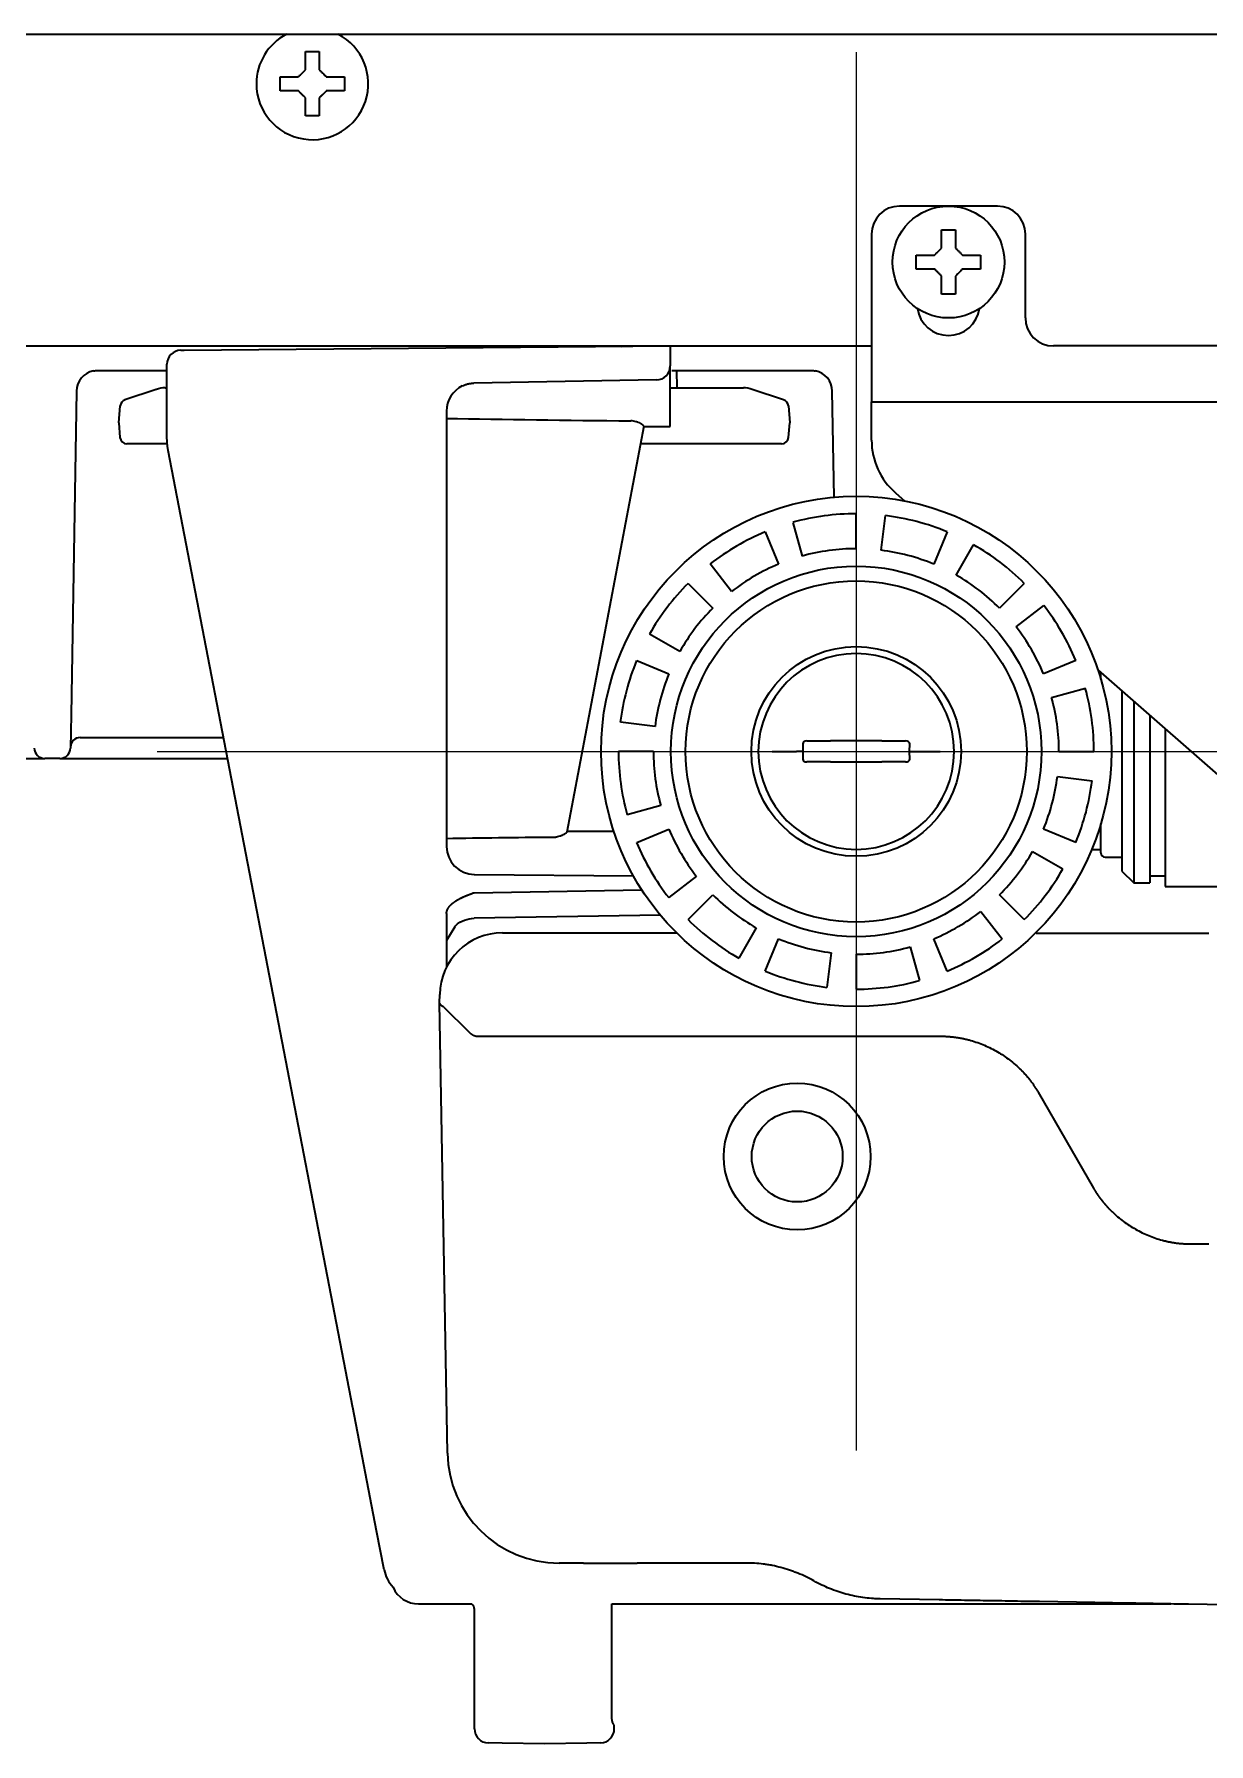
# Model space of a CAD drawing. Extents: x 5819 to 10669, y -850 to 3566.
# Drawn here: x 6340.2 to 6424.2, y 1270.9 to 1393.1 of the extents above; entities that cross this region are included whole.
import ezdxf

# ---------------------------------------------------------------- set-up
doc = ezdxf.new("R2010")
doc.units = 0
doc.header["$LTSCALE"] = 5
doc.layers.get('0').update_dxf_attribs({"linetype": 'CONTINUOUS', "lineweight": 0})
doc.layers.add('1', color=7, linetype='CONTINUOUS', true_color=0xffffff)

msp = doc.modelspace()

# ---------------------------------------------------------------- linework, layer by layer
at = {"color": 4}
for p, q in [((6398.97, 1391.83), (6398.97, 1291.83)), ((6348.97, 1341.83), (6448.97, 1341.83))]:
    msp.add_line(p, q, dxfattribs=at)
at = {"layer": '1', "color": 7, "linetype": 'Continuous', "lineweight": 35}
for p, q in [((5854.57, 1393.13), (6646.57, 1393.13)), ((6357.77, 1389.58), (6357.77, 1390.08)), ((6357.77, 1389.08), (6357.77, 1389.58)), ((6362.37, 1390.08), (6362.37, 1389.58)), ((6362.37, 1389.58), (6362.37, 1389.08)), ((6409.07, 1380.83), (6402.07, 1380.83)), ((6400.07, 1378.83), (6400.07, 1368.83)), ((6405.07, 1379.13), (6405.57, 1379.13)), ((6405.57, 1379.13), (6406.07, 1379.13)), ((6411.07, 1372.83), (6411.07, 1378.83)), ((6405.57, 1374.53), (6405.07, 1374.53)), ((6406.07, 1374.53), (6405.57, 1374.53)), ((5822.57, 1370.83), (6400.07, 1370.83)), ((6350.9, 1370.52), (6385.67, 1370.83)), ((6377.82, 1370.76), (6377.81, 1370.83)), ((6382.18, 1370.8), (6382.34, 1370.83)), ((6385.67, 1370.83), (6385.67, 1370.58)), ((6463.07, 1370.83), (6413.07, 1370.83)), ((6349.67, 1364.3), (6349.67, 1369.52)), ((6350.66, 1370.52), (6350.9, 1370.52)), ((6385.67, 1370.58), (6385.67, 1369.4)), ((6344.71, 1369.08), (6349.67, 1369.08)), ((6384.69, 1368.4), (6371.63, 1368.17)), ((6385.67, 1365.08), (6385.67, 1369.36)), ((6385.79, 1369.08), (6388.57, 1369.08)), ((6386.17, 1367.83), (6386.13, 1369.08)), ((6388.57, 1369.08), (6389.48, 1369.08)), ((6390.16, 1369.08), (6395.76, 1369.08)), ((6400.07, 1368.83), (6400.07, 1366.83)), ((6343.21, 1367.6), (6342.81, 1344.46)), ((6348.91, 1367.72), (6346.67, 1366.97)), ((6349.55, 1367.83), (6349.67, 1367.83)), ((6385.67, 1367.83), (6386.22, 1367.83)), ((6386.22, 1367.83), (6390.9, 1367.83)), ((6393.78, 1366.97), (6391.53, 1367.72)), ((6397.39, 1360.01), (6397.26, 1367.6)), ((6346.22, 1365.33), (6346.33, 1366.54)), ((6369.67, 1366.17), (6369.67, 1335)), ((6394.12, 1366.54), (6394.22, 1365.33)), ((6400.07, 1365.83), (6400.07, 1366.83)), ((6400.07, 1366.83), (6475.07, 1366.83)), ((6400.07, 1364.09), (6400.07, 1365.83)), ((6346.22, 1365.33), (6346.31, 1364.28)), ((6383.78, 1365.09), (6378.28, 1336.06)), ((6383.77, 1365.08), (6385.67, 1365.08)), ((6394.13, 1364.28), (6394.22, 1365.33)), ((6349.7, 1363.83), (6346.81, 1363.83)), ((6362.96, 1294.88), (6349.76, 1363.36)), ((6386.22, 1363.83), (6383.54, 1363.83)), ((6393.63, 1363.83), (6386.22, 1363.83)), ((6401.78, 1360.33), (6402.46, 1359.74)), ((6398.97, 1356.33), (6398.97, 1358.83)), ((6400.76, 1356.22), (6401.07, 1358.7)), ((6392.47, 1357.53), (6393.42, 1355.22)), ((6395.12, 1355.8), (6394.45, 1358.21)), ((6405.48, 1357.53), (6404.52, 1355.22)), ((6406.13, 1354.44), (6407.36, 1356.61)), ((6390.06, 1353.26), (6388.52, 1355.24)), ((6386.95, 1353.85), (6388.72, 1352.08)), ((6410.99, 1353.85), (6409.23, 1352.08)), ((6410.41, 1350.74), (6412.38, 1352.28)), ((6386.36, 1348.98), (6384.19, 1350.22)), ((6383.27, 1348.33), (6385.58, 1347.38)), ((6414.68, 1348.33), (6412.37, 1347.38)), ((6416.27, 1347.65), (6436.72, 1329.75)), ((6416.47, 1347), (6416.47, 1347.47)), ((6412.95, 1345.68), (6415.36, 1346.35)), ((6417.97, 1346.16), (6417.97, 1341.83)), ((6418.82, 1345.41), (6418.82, 1341.83)), ((6342.81, 1344.46), (6342.77, 1342.06)), ((6384.58, 1343.61), (6382.1, 1343.92)), ((6419.97, 1344.41), (6419.97, 1341.83)), ((6343.47, 1342.83), (6344.41, 1342.83)), ((6344.41, 1342.83), (6353.42, 1342.83)), ((6395.44, 1342.58), (6396.4, 1342.58)), ((6396.4, 1342.58), (6397.14, 1342.58)), ((6400.8, 1342.58), (6397.14, 1342.58)), ((6400.8, 1342.58), (6401.54, 1342.58)), ((6401.54, 1342.58), (6402.5, 1342.58)), ((6421.07, 1343.45), (6421.07, 1341.83)), ((6339.08, 1341.33), (6340.93, 1341.33)), ((6342.02, 1341.33), (6340.93, 1341.33)), ((6342.02, 1341.33), (6343.67, 1341.33)), ((6343.67, 1341.33), (6354.01, 1341.33)), ((6384.47, 1341.83), (6381.97, 1341.83)), ((6392.97, 1341.83), (6394.69, 1341.83)), ((6395.15, 1342.38), (6395.15, 1341.83)), ((6395.15, 1341.83), (6395.15, 1341.28)), ((6402.79, 1341.83), (6402.8, 1342.38)), ((6402.8, 1341.28), (6402.79, 1341.83)), ((6403.26, 1341.83), (6404.97, 1341.83)), ((6413.47, 1341.83), (6415.97, 1341.83)), ((6417.97, 1341.83), (6417.97, 1333.28)), ((6418.82, 1341.83), (6418.82, 1332.43)), ((6419.97, 1341.83), (6419.97, 1332.43)), ((6421.07, 1341.83), (6421.07, 1332.18)), ((6396.4, 1341.08), (6395.44, 1341.08)), ((6397.14, 1341.08), (6396.4, 1341.08)), ((6397.14, 1341.08), (6400.8, 1341.08)), ((6401.54, 1341.08), (6400.8, 1341.08)), ((6402.5, 1341.08), (6401.54, 1341.08)), ((6413.36, 1340.04), (6415.84, 1339.73)), ((6385, 1337.97), (6382.59, 1337.3)), ((6416.47, 1334.58), (6416.47, 1336.65)), ((6381.64, 1336.11), (6378.29, 1336.11)), ((6383.27, 1335.32), (6385.58, 1336.28)), ((6414.68, 1335.32), (6412.37, 1336.28)), ((6411.58, 1334.67), (6413.76, 1333.44)), ((6415.83, 1334.83), (6416.47, 1334.83)), ((6416.77, 1334.28), (6417.97, 1334.28)), ((6371.66, 1333.04), (6383.03, 1332.94)), ((6387.54, 1332.91), (6385.56, 1331.38)), ((6417.97, 1333.28), (6418.82, 1332.43)), ((6419.97, 1332.93), (6421.07, 1332.93)), ((6371.64, 1331.73), (6383.63, 1331.94)), ((6386.95, 1329.81), (6388.72, 1331.57)), ((6410.99, 1329.81), (6409.23, 1331.57)), ((6418.82, 1332.43), (6419.97, 1332.43)), ((6421.07, 1332.18), (6431.47, 1332.18)), ((6407.89, 1330.39), (6409.42, 1328.42)), ((6369.67, 1330.23), (6369.67, 1326.4)), ((6369.67, 1330.19), (6369.67, 1326.37)), ((6370.26, 1329.29), (6369.67, 1328.31)), ((6384.97, 1330.13), (6371.64, 1329.9)), ((6391.82, 1329.21), (6390.58, 1327.04)), ((6373.68, 1328.86), (6373.88, 1328.86)), ((6373.88, 1328.86), (6375.62, 1328.86)), ((6375.62, 1328.86), (6375.62, 1328.86)), ((6375.62, 1328.86), (6376.32, 1328.86)), ((6376.32, 1328.86), (6379.57, 1328.86)), ((6379.57, 1328.86), (6384.88, 1328.86)), ((6384.88, 1328.86), (6386.13, 1328.86)), ((6392.47, 1326.12), (6393.42, 1328.43)), ((6402.83, 1327.85), (6403.5, 1325.44)), ((6405.48, 1326.12), (6404.52, 1328.43)), ((6411.85, 1328.83), (6415.8, 1328.83)), ((6422.87, 1328.83), (6424.19, 1328.83)), ((6397.19, 1327.44), (6396.88, 1324.96)), ((6398.97, 1327.33), (6398.97, 1324.83)), ((6369.17, 1323.86), (6369.18, 1324.44)), ((6369.17, 1323.86), (6369.17, 1323.86)), ((6369.74, 1291.65), (6369.17, 1323.86)), ((6369.51, 1323.52), (6371.23, 1321.8)), ((6371.93, 1321.46), (6375.19, 1321.46)), ((6375.19, 1321.46), (6384.84, 1321.46)), ((6384.84, 1321.46), (6405.05, 1321.46)), ((6411.98, 1317.46), (6415.94, 1310.61)), ((6422.87, 1306.61), (6424.19, 1306.61)), ((6364.66, 1286.1), (6362.96, 1294.92)), ((6365.2, 1283.31), (6364.66, 1286.1)), ((6377.8, 1283.79), (6377.73, 1283.79)), ((6379.47, 1283.79), (6377.8, 1283.79)), ((6379.47, 1283.79), (6380.15, 1283.79)), ((6380.15, 1283.79), (6380.15, 1283.79)), ((6380.15, 1283.79), (6383.31, 1283.79)), ((6385.24, 1283.79), (6383.31, 1283.79)), ((6391.05, 1283.79), (6385.24, 1283.79)), ((6367.67, 1280.86), (6371.47, 1280.86)), ((6371.67, 1271.93), (6371.67, 1280.46)), ((6381.5, 1272.71), (6381.5, 1280.86)), ((6381.5, 1280.86), (6389.19, 1280.86)), ((6391.67, 1280.86), (6391.67, 1280.86)), ((6391.68, 1280.86), (6421.47, 1280.86)), ((6404.91, 1281.15), (6400.68, 1281.22)), ((6416.04, 1280.96), (6412.08, 1281.03)), ((6424.08, 1280.82), (6422.73, 1280.84)), ((6426.97, 1280.76), (6424.08, 1280.82)), ((6381.67, 1272.2), (6381.66, 1272.2)), ((6381.67, 1271.93), (6381.67, 1272.2)), ((6373.64, 1270.91), (6372.66, 1270.93)), ((6376.67, 1270.86), (6373.64, 1270.91)), ((6379.71, 1270.91), (6376.67, 1270.86)), ((6380.69, 1270.93), (6379.71, 1270.91))]:
    msp.add_line(p, q, dxfattribs=at)
at = {"layer": '1', "color": 51, "linetype": 'Continuous', "lineweight": 13}
for p, q in [((6380.72, 1370.83), (6380.72, 1370.78)), ((6383.65, 1370.81), (6383.65, 1370.83)), ((6409.19, 1352.12), (6409.27, 1352.12))]:
    msp.add_line(p, q, dxfattribs=at)
at = {"layer": '1', "color": 7, "linetype": 'Continuous', "lineweight": 35}
for centre, radius in [((6405.57, 1376.83), 4), ((6398.97, 1341.83), 18.25), ((6398.97, 1341.83), 13.25), ((6398.97, 1341.83), 12.2), ((6398.97, 1341.83), 7.5), ((6394.75, 1312.86), 5.25), ((6394.75, 1312.86), 3.25)]:
    msp.add_circle(centre, radius, dxfattribs=at)
for centre, radius, start, end in [((6360.07, 1389.58), 4, 117.4387, 180), ((6360.07, 1389.58), 4, 180, 62.5557), ((6402.07, 1378.83), 2, 90, 180), ((6409.07, 1378.83), 2, 0, 90), ((6405.57, 1373.83), 2.25, 188.2517, 351.7479), ((6413.07, 1372.83), 2, 180, 270), ((6350.67, 1369.52), 1, 90.5, 180), ((6384.67, 1369.4), 1, 271, 0), ((6344.71, 1367.58), 1.5, 101.3798, 179), ((6395.76, 1367.58), 1.5, 1, 78.6202), ((6346.83, 1366.5), 0.5, 108.4349, 175), ((6349.55, 1365.83), 2, 90, 108.4349), ((6371.67, 1366.17), 2, 116.0619, 180), ((6390.9, 1365.83), 2, 71.5651, 90), ((6393.62, 1366.5), 0.5, 5, 71.5651), ((6346.81, 1364.33), 0.5, 185, 270), ((6393.63, 1364.33), 0.5, 270, 355), ((6405.07, 1364.09), 5, 180, 228.8052), ((6398.97, 1341.83), 17, 90, 105.4286), ((6398.97, 1341.83), 17, 67.5, 82.9286), ((6398.97, 1341.83), 17, 112.5, 127.9286), ((6398.97, 1341.83), 14.5, 90, 105.4286), ((6398.97, 1341.83), 14.5, 67.5, 82.9286), ((6398.97, 1341.83), 17, 45, 60.4286), ((6398.97, 1341.83), 14.5, 112.5, 127.9286), ((6398.97, 1341.83), 17, 135, 150.4286), ((6398.97, 1341.83), 14.5, 45, 60.4286), ((6398.97, 1341.83), 17, 22.5, 37.9286), ((6398.97, 1341.83), 14.5, 135, 150.4286), ((6398.97, 1341.83), 14.5, 22.5, 37.9286), ((6398.97, 1341.83), 7, 90, 180), ((6398.97, 1341.83), 7, 90, 180), ((6398.97, 1341.83), 7, 0, 90), ((6398.97, 1341.83), 17, 157.5, 172.9286), ((6398.97, 1341.83), 14.5, 157.5, 172.9286), ((6398.97, 1341.83), 17, 0, 15.4286), ((6398.97, 1341.83), 14.5, 0, 15.4286), ((6343.47, 1342.13), 0.7, 90, 179), ((6340.93, 1342.08), 0.75, 181, 270), ((6342.02, 1342.08), 0.75, 270, 359), ((6398.97, 1341.83), 17, 180, 195.4286), ((6398.97, 1341.83), 14.5, 180, 195.4286), ((6398.97, 1341.83), 7, 180, 0), ((6398.97, 1341.83), 14.5, 337.5, 352.9286), ((6398.97, 1341.83), 17, 337.5, 352.9286), ((6398.97, 1341.83), 17, 202.5, 217.9286), ((6398.97, 1341.83), 14.5, 202.5, 217.9286), ((6371.67, 1335.04), 2, 180, 269.5278), ((6398.97, 1341.83), 14.5, 315, 330.4286), ((6416.77, 1334.58), 0.3, 180, 270), ((6398.97, 1341.83), 17, 315, 330.4286), ((6398.97, 1341.83), 14.5, 225, 240.4286), ((6398.97, 1341.83), 14.5, 292.5, 307.9286), ((6398.97, 1341.83), 17, 225, 240.4286), ((6373.68, 1324.36), 4.5, 90, 179), ((6398.97, 1341.83), 14.5, 247.5, 262.9286), ((6398.97, 1341.83), 14.5, 270, 285.4286), ((6398.97, 1341.83), 17, 292.5, 307.9286), ((6398.97, 1341.83), 17, 247.5, 262.9286), ((6398.97, 1341.83), 17, 270, 285.4286), ((6377.73, 1291.79), 8, 181, 270), ((6367.66, 1283.78), 2.5, 190.9111, 223.3528), ((6371.17, 1280.46), 0.5, 0, 53.9152), ((6372.67, 1271.93), 1, 180, 269), ((6380.67, 1271.93), 1, 271, 0)]:
    msp.add_arc(centre, radius, start, end, dxfattribs=at)
for centre, major_axis, ratio, start_param, end_param in [((6457.08, 1367.33), (131.19, 0.01), 0.017151, 3.98317, 4.110917), ((6395.44, 1342.38), (-0.296, 0.003), 0.67619, -1.555032, 0.015764), ((6402.5, 1342.38), (0.296, 0.003), 0.67619, -0.015764, 1.555032), ((6395.44, 1341.28), (0.296, 0.003), 0.67619, 3.125828, 4.696625), ((6402.5, 1341.28), (-0.296, 0.003), 0.67619, 1.586561, 3.157357), ((6450.74, 1333.83), (131.19, 0.01), 0.017151, 2.165777, 2.23696), ((6376.9, 1333.96), (0.009, 1), 0.017176, 2.955244, 3.141593), ((6367.67, 1282.86), (1.41, 1.41), 0.999695, 2.76582, 3.926839)]:
    msp.add_ellipse(centre, major_axis=major_axis, ratio=ratio, start_param=start_param, end_param=end_param, dxfattribs=at)
for points, degree in [([(6359.57, 1390.58), (6359.57, 1390.63), (6359.57, 1390.74), (6359.57, 1390.9), (6359.57, 1391.06), (6359.57, 1391.21), (6359.57, 1391.37), (6359.57, 1391.52), (6359.57, 1391.69), (6359.57, 1391.81), (6359.57, 1391.88)], 3), ([(6359.57, 1391.88), (6359.74, 1391.88), (6360.07, 1391.88), (6360.41, 1391.88), (6360.57, 1391.88)], 3), ([(6359.07, 1390.08), (6359.1, 1390.1), (6359.14, 1390.15), (6359.22, 1390.22), (6359.29, 1390.29), (6359.36, 1390.36), (6359.43, 1390.43), (6359.5, 1390.5), (6359.55, 1390.55), (6359.57, 1390.58)], 3), ([(6360.57, 1390.58), (6360.6, 1390.55), (6360.65, 1390.5), (6360.72, 1390.43), (6360.8, 1390.35), (6360.87, 1390.28), (6360.93, 1390.21), (6361, 1390.15), (6361.05, 1390.1), (6361.07, 1390.08)], 3), ([(6359.07, 1389.08), (6359.02, 1389.08), (6358.91, 1389.08), (6358.75, 1389.08), (6358.59, 1389.08), (6358.43, 1389.08), (6358.28, 1389.08), (6358.13, 1389.08), (6357.96, 1389.08), (6357.84, 1389.08), (6357.77, 1389.08)], 3), ([(6359.57, 1388.58), (6359.55, 1388.6), (6359.5, 1388.65), (6359.42, 1388.73), (6359.35, 1388.8), (6359.28, 1388.87), (6359.21, 1388.94), (6359.14, 1389.01), (6359.1, 1389.05), (6359.07, 1389.08)], 3), ([(6361.07, 1389.08), (6361.05, 1389.05), (6361, 1389), (6360.93, 1388.93), (6360.86, 1388.86), (6360.79, 1388.79), (6360.72, 1388.72), (6360.64, 1388.65), (6360.6, 1388.6), (6360.57, 1388.58)], 3), ([(6361.07, 1390.08), (6361.13, 1390.08), (6361.24, 1390.08), (6361.4, 1390.08), (6361.56, 1390.08), (6361.71, 1390.08), (6361.86, 1390.08), (6362.02, 1390.08), (6362.19, 1390.08), (6362.31, 1390.08), (6362.37, 1390.08)], 3), ([(6360.57, 1388.58), (6360.57, 1388.52), (6360.57, 1388.41), (6360.57, 1388.25), (6360.57, 1388.09), (6360.57, 1387.94), (6360.57, 1387.79), (6360.57, 1387.63), (6360.57, 1387.46), (6360.57, 1387.34), (6360.57, 1387.28)], 3), ([(6360.57, 1387.28), (6360.41, 1387.28), (6360.07, 1387.28), (6359.74, 1387.28), (6359.57, 1387.28)], 3), ([(6405.07, 1377.83), (6405.07, 1377.88), (6405.07, 1377.99), (6405.07, 1378.15), (6405.07, 1378.31), (6405.07, 1378.46), (6405.07, 1378.62), (6405.07, 1378.77), (6405.07, 1378.94), (6405.07, 1379.06), (6405.07, 1379.13)], 3), ([(6403.27, 1376.33), (6403.27, 1376.49), (6403.27, 1376.83), (6403.27, 1377.16), (6403.27, 1377.33)], 3), ([(6404.57, 1377.33), (6404.6, 1377.35), (6404.65, 1377.4), (6404.72, 1377.48), (6404.8, 1377.55), (6404.87, 1377.62), (6404.93, 1377.69), (6405, 1377.76), (6405.05, 1377.8), (6405.07, 1377.83)], 3), ([(6406.07, 1377.83), (6406.1, 1377.8), (6406.14, 1377.75), (6406.22, 1377.68), (6406.29, 1377.61), (6406.36, 1377.54), (6406.43, 1377.47), (6406.5, 1377.4), (6406.55, 1377.35), (6406.57, 1377.33)], 3), ([(6406.57, 1377.33), (6406.63, 1377.33), (6406.74, 1377.33), (6406.9, 1377.33), (6407.06, 1377.33), (6407.21, 1377.33), (6407.36, 1377.33), (6407.52, 1377.33), (6407.69, 1377.33), (6407.81, 1377.33), (6407.87, 1377.33)], 3), ([(6407.87, 1377.33), (6407.87, 1377.16), (6407.87, 1376.83), (6407.87, 1376.49), (6407.87, 1376.33)], 3), ([(6404.57, 1376.33), (6404.52, 1376.33), (6404.41, 1376.33), (6404.25, 1376.33), (6404.09, 1376.33), (6403.93, 1376.33), (6403.78, 1376.33), (6403.63, 1376.33), (6403.46, 1376.33), (6403.34, 1376.33), (6403.27, 1376.33)], 3), ([(6405.07, 1375.83), (6405.05, 1375.85), (6405, 1375.9), (6404.93, 1375.97), (6404.86, 1376.04), (6404.79, 1376.11), (6404.72, 1376.18), (6404.64, 1376.25), (6404.6, 1376.3), (6404.57, 1376.33)], 3), ([(6406.57, 1376.33), (6406.55, 1376.3), (6406.5, 1376.25), (6406.42, 1376.18), (6406.35, 1376.1), (6406.28, 1376.03), (6406.21, 1375.96), (6406.14, 1375.9), (6406.1, 1375.85), (6406.07, 1375.83)], 3), ([(6406.07, 1375.83), (6406.07, 1375.77), (6406.07, 1375.66), (6406.07, 1375.5), (6406.07, 1375.34), (6406.07, 1375.19), (6406.07, 1375.04), (6406.07, 1374.88), (6406.07, 1374.71), (6406.07, 1374.59), (6406.07, 1374.53)], 3), ([(6353.42, 1342.83), (6353.52, 1342.83), (6353.62, 1342.83), (6353.73, 1342.83)], 3), ([(6394.97, 1341.83), (6394.94, 1341.83), (6394.88, 1341.83), (6394.79, 1341.83), (6394.72, 1341.83), (6394.69, 1341.83)], 3), ([(6395.15, 1341.83), (6395.14, 1341.83), (6395.11, 1341.83), (6395.04, 1341.83), (6394.99, 1341.83), (6394.97, 1341.83)], 3), ([(6402.79, 1341.83), (6402.81, 1341.83), (6402.84, 1341.83), (6402.9, 1341.83), (6402.95, 1341.83), (6402.98, 1341.83)], 3), ([(6402.98, 1341.83), (6403.01, 1341.83), (6403.06, 1341.83), (6403.16, 1341.83), (6403.22, 1341.83), (6403.26, 1341.83)], 3), ([(6371.23, 1321.8), (6371.57, 1321.46), (6371.93, 1321.46)], 2)]:
    msp.add_open_spline(points, degree=degree, dxfattribs=at)
for points, degree, knots in [([(6360.57, 1391.88), (6360.57, 1391.67), (6360.57, 1391.46), (6360.57, 1391.14), (6360.57, 1391.03), (6360.57, 1390.8), (6360.57, 1390.69), (6360.57, 1390.58)], 3, [0, 0, 0, 0, 0.5, 0.5, 0.75, 0.75, 1, 1, 1, 1]), ([(6357.77, 1390.08), (6357.98, 1390.08), (6358.19, 1390.08), (6358.51, 1390.08), (6358.62, 1390.08), (6358.84, 1390.08), (6358.96, 1390.08), (6359.07, 1390.08)], 3, [0, 0, 0, 0, 0.5, 0.5, 0.75, 0.75, 1, 1, 1, 1]), ([(6362.37, 1389.08), (6362.17, 1389.08), (6361.96, 1389.08), (6361.64, 1389.08), (6361.53, 1389.08), (6361.3, 1389.08), (6361.19, 1389.08), (6361.07, 1389.08)], 3, [0, 0, 0, 0, 0.5, 0.5, 0.75, 0.75, 1, 1, 1, 1]), ([(6359.57, 1387.28), (6359.57, 1387.48), (6359.57, 1387.69), (6359.57, 1388.01), (6359.57, 1388.12), (6359.57, 1388.35), (6359.57, 1388.46), (6359.57, 1388.58)], 3, [0, 0, 0, 0, 0.5, 0.5, 0.75, 0.75, 1, 1, 1, 1]), ([(6406.07, 1379.13), (6406.07, 1378.92), (6406.07, 1378.71), (6406.07, 1378.39), (6406.07, 1378.28), (6406.07, 1378.05), (6406.07, 1377.94), (6406.07, 1377.83)], 3, [0, 0, 0, 0, 0.5, 0.5, 0.75, 0.75, 1, 1, 1, 1]), ([(6403.27, 1377.33), (6403.48, 1377.33), (6403.69, 1377.33), (6404.01, 1377.33), (6404.12, 1377.33), (6404.34, 1377.33), (6404.46, 1377.33), (6404.57, 1377.33)], 3, [0, 0, 0, 0, 0.5, 0.5, 0.75, 0.75, 1, 1, 1, 1]), ([(6405.07, 1374.53), (6405.07, 1374.73), (6405.07, 1374.94), (6405.07, 1375.26), (6405.07, 1375.37), (6405.07, 1375.6), (6405.07, 1375.71), (6405.07, 1375.83)], 3, [0, 0, 0, 0, 0.5, 0.5, 0.75, 0.75, 1, 1, 1, 1]), ([(6407.87, 1376.33), (6407.67, 1376.33), (6407.46, 1376.33), (6407.14, 1376.33), (6407.03, 1376.33), (6406.8, 1376.33), (6406.69, 1376.33), (6406.57, 1376.33)], 3, [0, 0, 0, 0, 0.5, 0.5, 0.75, 0.75, 1, 1, 1, 1]), ([(6344.42, 1369.05), (6344.47, 1369.06), (6344.52, 1369.06), (6344.61, 1369.07), (6344.66, 1369.08), (6344.71, 1369.08)], 3, [0, 0, 0, 0, 0.5, 0.5, 1, 1, 1, 1]), ([(6370.79, 1367.97), (6370.85, 1368), (6370.91, 1368.02), (6371.01, 1368.06), (6371.04, 1368.07), (6371.11, 1368.09), (6371.14, 1368.1), (6371.25, 1368.13), (6371.32, 1368.14), (6371.44, 1368.16), (6371.48, 1368.16), (6371.53, 1368.17), (6371.55, 1368.17), (6371.59, 1368.17), (6371.61, 1368.17), (6371.63, 1368.17)], 3, [0, 0, 0, 0, 0.25, 0.25, 0.375, 0.375, 0.5, 0.5, 0.75, 0.75, 0.875, 0.875, 0.9375, 0.9375, 1, 1, 1, 1]), ([(6389.48, 1369.08), (6389.54, 1369.08), (6389.59, 1369.08), (6389.7, 1369.08), (6389.76, 1369.08), (6389.84, 1369.08), (6389.87, 1369.08), (6389.93, 1369.08), (6389.96, 1369.08), (6390.05, 1369.08), (6390.11, 1369.08), (6390.16, 1369.08)], 3, [0, 0, 0, 0, 0.25, 0.25, 0.5, 0.5, 0.625, 0.625, 0.75, 0.75, 1, 1, 1, 1]), ([(6395.76, 1369.08), (6395.81, 1369.08), (6395.86, 1369.07), (6395.96, 1369.06), (6396.01, 1369.06), (6396.06, 1369.05)], 3, [0, 0, 0, 0, 0.5, 0.5, 1, 1, 1, 1]), ([(6383.78, 1365.09), (6383.78, 1365.1), (6383.77, 1365.11), (6383.76, 1365.13), (6383.75, 1365.14), (6383.74, 1365.15), (6383.73, 1365.16), (6383.7, 1365.19), (6383.67, 1365.21), (6383.62, 1365.24), (6383.6, 1365.25), (6383.57, 1365.27), (6383.55, 1365.28), (6383.49, 1365.32), (6383.44, 1365.34), (6383.36, 1365.37), (6383.34, 1365.38), (6383.28, 1365.4), (6383.26, 1365.4), (6383.17, 1365.43), (6383.11, 1365.44), (6382.98, 1365.46), (6382.91, 1365.47), (6382.85, 1365.47)], 3, [0, 0, 0, 0, 0.125, 0.125, 0.1875, 0.1875, 0.25, 0.25, 0.375, 0.375, 0.4375, 0.4375, 0.5, 0.5, 0.625, 0.625, 0.6875, 0.6875, 0.75, 0.75, 0.875, 0.875, 1, 1, 1, 1]), ([(6349.76, 1363.36), (6349.76, 1363.37), (6349.76, 1363.39), (6349.75, 1363.43), (6349.74, 1363.47), (6349.74, 1363.5), (6349.73, 1363.54), (6349.72, 1363.59), (6349.72, 1363.63), (6349.71, 1363.67), (6349.71, 1363.72), (6349.7, 1363.76), (6349.7, 1363.81), (6349.69, 1363.86), (6349.69, 1363.91), (6349.68, 1363.96), (6349.68, 1364.02), (6349.68, 1364.07), (6349.68, 1364.13), (6349.67, 1364.19), (6349.67, 1364.24), (6349.67, 1364.28), (6349.67, 1364.3)], 3, [0, 0, 0, 0, 0.036935, 0.075246, 0.114932, 0.155992, 0.198428, 0.24224, 0.287426, 0.333988, 0.381924, 0.431237, 0.481924, 0.533987, 0.587425, 0.642238, 0.698427, 0.755991, 0.81493, 0.875245, 0.936935, 1, 1, 1, 1]), ([(6377.21, 1335.69), (6377.28, 1335.69), (6377.35, 1335.69), (6377.45, 1335.71), (6377.48, 1335.71), (6377.53, 1335.72), (6377.55, 1335.72), (6377.58, 1335.73), (6377.6, 1335.74), (6377.68, 1335.76), (6377.74, 1335.77), (6377.82, 1335.8), (6377.85, 1335.81), (6377.9, 1335.83), (6377.93, 1335.84), (6378, 1335.88), (6378.04, 1335.9), (6378.09, 1335.92), (6378.1, 1335.93), (6378.12, 1335.94), (6378.15, 1335.95), (6378.19, 1335.98), (6378.22, 1336), (6378.23, 1336.01), (6378.24, 1336.01), (6378.25, 1336.02), (6378.25, 1336.02), (6378.27, 1336.04), (6378.28, 1336.05), (6378.28, 1336.06)], 3, [0, 0, 0, 0, 0.125, 0.125, 0.1875, 0.1875, 0.21875, 0.21875, 0.25, 0.25, 0.375, 0.375, 0.4375, 0.4375, 0.5, 0.5, 0.625, 0.625, 0.65625, 0.65625, 0.6875, 0.75, 0.8125, 0.8125, 0.84375, 0.84375, 0.875, 0.875, 1, 1, 1, 1]), ([(6369.67, 1330.23), (6369.67, 1330.47), (6369.84, 1330.7), (6369.99, 1330.91), (6370.27, 1331.1), (6370.51, 1331.26), (6370.86, 1331.42), (6371.02, 1331.49), (6371.22, 1331.57), (6371.37, 1331.63), (6371.64, 1331.73)], 2, [0, 0, 0, 0.25, 0.25, 0.5, 0.5, 0.75, 0.75, 0.875, 0.875, 1, 1, 1]), ([(6370.26, 1329.29), (6370.28, 1329.32), (6370.45, 1329.55), (6370.94, 1329.79), (6371.4, 1329.89), (6371.64, 1329.9)], 3, [0, 0, 0, 0, 0.066204, 0.548499, 1, 1, 1, 1]), ([(6415.8, 1328.83), (6415.95, 1328.83), (6416.1, 1328.83), (6416.39, 1328.83), (6416.54, 1328.83), (6416.98, 1328.83), (6417.27, 1328.83), (6418.16, 1328.83), (6418.74, 1328.83), (6419.92, 1328.83), (6420.51, 1328.83), (6421.69, 1328.83), (6422.28, 1328.83), (6422.87, 1328.83)], 3, [0, 0, 0, 0, 0.0625, 0.0625, 0.125, 0.125, 0.25, 0.25, 0.5, 0.5, 0.75, 0.75, 1, 1, 1, 1]), ([(6369.51, 1323.52), (6369.51, 1323.52), (6369.5, 1323.53), (6369.49, 1323.53), (6369.47, 1323.55), (6369.42, 1323.57), (6369.39, 1323.59), (6369.32, 1323.63), (6369.29, 1323.66), (6369.2, 1323.74), (6369.17, 1323.8), (6369.17, 1323.86)], 3, [0, 0, 0, 0, 0.03125, 0.03125, 0.0625, 0.125, 0.25, 0.25, 0.5, 0.5, 1, 1, 1, 1]), ([(6405.05, 1321.46), (6405.07, 1321.46), (6405.1, 1321.46), (6405.14, 1321.46), (6405.18, 1321.46), (6405.23, 1321.46), (6405.27, 1321.46), (6405.31, 1321.46), (6405.36, 1321.46), (6405.4, 1321.45), (6405.44, 1321.45), (6405.49, 1321.45), (6405.53, 1321.45), (6405.57, 1321.44), (6405.62, 1321.44), (6405.66, 1321.44), (6405.7, 1321.43), (6405.75, 1321.43), (6405.79, 1321.43), (6405.83, 1321.42), (6405.88, 1321.42), (6405.92, 1321.41), (6405.96, 1321.41), (6406.01, 1321.4), (6406.05, 1321.39), (6406.09, 1321.39), (6406.14, 1321.38), (6406.18, 1321.38), (6406.23, 1321.37), (6406.27, 1321.36), (6406.31, 1321.36), (6406.36, 1321.35), (6406.4, 1321.34), (6406.44, 1321.33), (6406.49, 1321.32), (6406.53, 1321.32), (6406.57, 1321.31), (6406.62, 1321.3), (6406.66, 1321.29), (6406.7, 1321.28), (6406.75, 1321.27), (6406.79, 1321.26), (6406.83, 1321.25), (6406.88, 1321.24), (6406.92, 1321.23), (6406.96, 1321.22), (6407.01, 1321.21), (6407.2, 1321.16), (6407.54, 1321.05), (6408.03, 1320.87), (6408.5, 1320.66), (6408.97, 1320.42), (6409.41, 1320.15), (6409.84, 1319.85), (6410.26, 1319.52), (6410.55, 1319.26), (6410.71, 1319.1), (6410.77, 1319.04), (6410.83, 1318.98), (6410.88, 1318.93), (6410.94, 1318.87), (6410.99, 1318.81), (6411.05, 1318.75), (6411.1, 1318.69), (6411.16, 1318.62), (6411.21, 1318.56), (6411.26, 1318.5), (6411.31, 1318.43), (6411.37, 1318.37), (6411.42, 1318.3), (6411.47, 1318.24), (6411.52, 1318.17), (6411.57, 1318.1), (6411.62, 1318.03), (6411.66, 1317.96), (6411.71, 1317.89), (6411.76, 1317.82), (6411.8, 1317.75), (6411.85, 1317.68), (6411.89, 1317.61), (6411.94, 1317.54), (6411.97, 1317.49), (6411.98, 1317.46)], 3, [0, 0, 0, 0, 0.005159, 0.010321, 0.015487, 0.020656, 0.025829, 0.031005, 0.036185, 0.041369, 0.046557, 0.051749, 0.056944, 0.062143, 0.067347, 0.072554, 0.077765, 0.08298, 0.088199, 0.093423, 0.09865, 0.103882, 0.109118, 0.114358, 0.119602, 0.124851, 0.130103, 0.135361, 0.140622, 0.145888, 0.151158, 0.156433, 0.161712, 0.166996, 0.172284, 0.177577, 0.182874, 0.188176, 0.193482, 0.198793, 0.204108, 0.209428, 0.214753, 0.220082, 0.225416, 0.230755, 0.236098, 0.241446, 0.302414, 0.36414, 0.426616, 0.489829, 0.551404, 0.613953, 0.677452, 0.741888, 0.751493, 0.761122, 0.770777, 0.780457, 0.790162, 0.799893, 0.809649, 0.81943, 0.829237, 0.839069, 0.848927, 0.85881, 0.86872, 0.878655, 0.888617, 0.898605, 0.90862, 0.918661, 0.92873, 0.938826, 0.94895, 0.959102, 0.969283, 0.979492, 0.989731, 1, 1, 1, 1]), ([(6415.94, 1310.61), (6415.94, 1310.6), (6415.96, 1310.57), (6415.98, 1310.54), (6416, 1310.5), (6416.02, 1310.47), (6416.05, 1310.43), (6416.07, 1310.39), (6416.09, 1310.36), (6416.11, 1310.32), (6416.13, 1310.29), (6416.16, 1310.25), (6416.18, 1310.22), (6416.2, 1310.18), (6416.23, 1310.15), (6416.25, 1310.12), (6416.27, 1310.08), (6416.3, 1310.05), (6416.32, 1310.01), (6416.34, 1309.98), (6416.37, 1309.95), (6416.39, 1309.91), (6416.42, 1309.88), (6416.44, 1309.85), (6416.47, 1309.82), (6416.49, 1309.78), (6416.52, 1309.75), (6416.54, 1309.72), (6416.57, 1309.69), (6416.59, 1309.66), (6416.62, 1309.62), (6416.64, 1309.59), (6416.67, 1309.56), (6416.7, 1309.53), (6416.72, 1309.5), (6416.75, 1309.47), (6416.77, 1309.44), (6416.8, 1309.41), (6416.83, 1309.38), (6416.85, 1309.35), (6416.88, 1309.32), (6416.91, 1309.29), (6416.93, 1309.26), (6416.96, 1309.23), (6416.99, 1309.2), (6417.01, 1309.17), (6417.04, 1309.14), (6417.07, 1309.11), (6417.1, 1309.08), (6417.13, 1309.06), (6417.15, 1309.03), (6417.18, 1309), (6417.21, 1308.97), (6417.24, 1308.95), (6417.38, 1308.8), (6417.66, 1308.55), (6418.08, 1308.22), (6418.51, 1307.93), (6418.95, 1307.66), (6419.42, 1307.41), (6419.89, 1307.2), (6420.38, 1307.02), (6420.73, 1306.91), (6420.96, 1306.85), (6421.04, 1306.83), (6421.13, 1306.81), (6421.22, 1306.79), (6421.3, 1306.77), (6421.39, 1306.76), (6421.48, 1306.74), (6421.56, 1306.72), (6421.65, 1306.71), (6421.74, 1306.7), (6421.82, 1306.68), (6421.91, 1306.67), (6422, 1306.66), (6422.08, 1306.65), (6422.17, 1306.64), (6422.26, 1306.64), (6422.35, 1306.63), (6422.43, 1306.62), (6422.52, 1306.62), (6422.61, 1306.62), (6422.69, 1306.61), (6422.78, 1306.61), (6422.84, 1306.61), (6422.87, 1306.61)], 3, [0, 0, 0, 0, 0.005051, 0.010095, 0.015132, 0.02016, 0.025182, 0.030196, 0.035203, 0.040202, 0.045195, 0.05018, 0.055158, 0.060129, 0.065092, 0.070049, 0.074999, 0.079942, 0.084878, 0.089807, 0.094729, 0.099644, 0.104553, 0.109455, 0.11435, 0.119238, 0.124119, 0.128994, 0.133862, 0.138723, 0.143578, 0.148426, 0.153268, 0.158102, 0.162931, 0.167752, 0.172567, 0.177376, 0.182177, 0.186973, 0.191761, 0.196544, 0.201319, 0.206088, 0.210851, 0.215607, 0.220356, 0.225099, 0.229835, 0.234565, 0.239288, 0.244004, 0.248714, 0.253418, 0.258115, 0.322508, 0.38599, 0.44855, 0.510167, 0.573423, 0.635913, 0.697625, 0.75855, 0.769227, 0.779887, 0.790529, 0.801154, 0.811762, 0.822353, 0.832927, 0.843485, 0.854026, 0.864551, 0.87506, 0.885553, 0.89603, 0.906492, 0.916939, 0.92737, 0.937788, 0.948191, 0.958579, 0.968954, 0.979316, 0.989664, 1, 1, 1, 1]), ([(6395.95, 1282.51), (6395.58, 1282.72), (6395.2, 1282.9), (6394.7, 1283.1), (6394.6, 1283.14), (6394.4, 1283.21), (6394.3, 1283.25), (6394, 1283.35), (6393.59, 1283.47), (6393.17, 1283.57), (6392.86, 1283.63), (6392.75, 1283.65), (6392.54, 1283.68), (6392.43, 1283.7), (6391.91, 1283.76), (6391.48, 1283.79), (6391.05, 1283.79)], 3, [0, 0, 0, 0, 0.25, 0.25, 0.3125, 0.3125, 0.375, 0.375, 0.5, 0.625, 0.625, 0.6875, 0.6875, 0.75, 0.75, 1, 1, 1, 1]), ([(6400.68, 1281.22), (6400.58, 1281.23), (6400.47, 1281.23), (6400.27, 1281.24), (6400.16, 1281.25), (6399.86, 1281.27), (6399.65, 1281.29), (6399.04, 1281.38), (6398.64, 1281.46), (6398.14, 1281.6), (6398.04, 1281.63), (6397.89, 1281.67), (6397.84, 1281.69), (6397.75, 1281.72), (6397.5, 1281.8), (6397.26, 1281.89), (6396.69, 1282.12), (6396.32, 1282.3), (6395.95, 1282.51)], 3, [0, 0, 0, 0, 0.0625, 0.0625, 0.125, 0.125, 0.25, 0.25, 0.5, 0.5, 0.5625, 0.5625, 0.59375, 0.59375, 0.625, 0.75, 0.75, 1, 1, 1, 1]), ([(6389.19, 1280.86), (6389.2, 1280.86), (6389.22, 1280.86), (6389.25, 1280.86), (6389.27, 1280.86), (6389.3, 1280.86), (6389.32, 1280.86), (6389.34, 1280.86), (6389.37, 1280.86), (6389.39, 1280.86), (6389.41, 1280.86), (6389.43, 1280.86), (6389.45, 1280.86), (6389.47, 1280.86), (6389.49, 1280.86), (6389.51, 1280.86), (6389.52, 1280.86), (6389.54, 1280.86), (6389.56, 1280.86), (6389.57, 1280.86), (6389.59, 1280.86), (6389.6, 1280.86), (6389.62, 1280.86), (6389.63, 1280.86), (6389.64, 1280.86), (6389.65, 1280.86), (6389.66, 1280.86), (6389.67, 1280.86), (6389.68, 1280.86), (6389.69, 1280.86), (6389.7, 1280.86), (6389.71, 1280.86), (6389.71, 1280.86), (6389.72, 1280.86), (6389.73, 1280.86), (6389.73, 1280.86), (6389.75, 1280.86), (6389.79, 1280.86), (6389.84, 1280.86), (6389.89, 1280.86), (6389.94, 1280.86), (6389.99, 1280.86), (6390.04, 1280.86), (6390.09, 1280.86), (6390.14, 1280.86), (6390.18, 1280.86), (6390.29, 1280.86), (6390.46, 1280.86), (6390.68, 1280.86), (6390.86, 1280.86), (6391.01, 1280.86), (6391.11, 1280.86), (6391.2, 1280.86), (6391.27, 1280.86), (6391.34, 1280.86), (6391.4, 1280.86), (6391.46, 1280.86), (6391.5, 1280.86), (6391.53, 1280.86), (6391.54, 1280.86), (6391.56, 1280.86), (6391.57, 1280.86), (6391.59, 1280.86), (6391.6, 1280.86), (6391.61, 1280.86), (6391.62, 1280.86), (6391.63, 1280.86), (6391.64, 1280.86), (6391.65, 1280.86), (6391.65, 1280.86), (6391.66, 1280.86), (6391.67, 1280.86), (6391.67, 1280.86), (6391.67, 1280.86), (6391.67, 1280.86), (6391.67, 1280.86), (6391.67, 1280.86)], 3, [0, 0, 0, 0, 0.006462, 0.012777, 0.018944, 0.024963, 0.030832, 0.036553, 0.042124, 0.047544, 0.052813, 0.05793, 0.062896, 0.067708, 0.072366, 0.07687, 0.081218, 0.085411, 0.089447, 0.093326, 0.097047, 0.10061, 0.104013, 0.107257, 0.11034, 0.113262, 0.116023, 0.118621, 0.121057, 0.123329, 0.125439, 0.127384, 0.129164, 0.13078, 0.132231, 0.133516, 0.134635, 0.148074, 0.161433, 0.174714, 0.187919, 0.20105, 0.214108, 0.227095, 0.240012, 0.25286, 0.26564, 0.333697, 0.398831, 0.460987, 0.520084, 0.55535, 0.590493, 0.625548, 0.660543, 0.695501, 0.730444, 0.76539, 0.778693, 0.791962, 0.805197, 0.818398, 0.831566, 0.844701, 0.857804, 0.870875, 0.883915, 0.896924, 0.909904, 0.922854, 0.935777, 0.948672, 0.961541, 0.974384, 0.987204, 1, 1, 1, 1]), ([(6412.08, 1281.03), (6411.79, 1281.03), (6411.49, 1281.04), (6410.89, 1281.05), (6410.59, 1281.05), (6409.69, 1281.07), (6409.1, 1281.08), (6407.9, 1281.1), (6407.3, 1281.11), (6406.11, 1281.13), (6405.51, 1281.14), (6404.91, 1281.15)], 3, [0, 0, 0, 0, 0.125, 0.125, 0.25, 0.25, 0.5, 0.5, 0.75, 0.75, 1, 1, 1, 1]), ([(6422.73, 1280.84), (6422.17, 1280.85), (6421.61, 1280.86), (6420.5, 1280.88), (6419.94, 1280.89), (6418.83, 1280.91), (6418.27, 1280.92), (6417.43, 1280.93), (6417.15, 1280.94), (6416.74, 1280.94), (6416.6, 1280.95), (6416.32, 1280.95), (6416.18, 1280.95), (6416.04, 1280.96)], 3, [0, 0, 0, 0, 0.25, 0.25, 0.5, 0.5, 0.75, 0.75, 0.875, 0.875, 0.9375, 0.9375, 1, 1, 1, 1]), ([(6381.66, 1272.2), (6381.65, 1272.2), (6381.65, 1272.21), (6381.64, 1272.21), (6381.64, 1272.22), (6381.63, 1272.23), (6381.63, 1272.23), (6381.61, 1272.25), (6381.61, 1272.26), (6381.59, 1272.29), (6381.59, 1272.3), (6381.58, 1272.32), (6381.57, 1272.34), (6381.56, 1272.36), (6381.55, 1272.39), (6381.55, 1272.4), (6381.54, 1272.44), (6381.53, 1272.47), (6381.52, 1272.52), (6381.52, 1272.53), (6381.51, 1272.56), (6381.51, 1272.6), (6381.5, 1272.63), (6381.5, 1272.67), (6381.5, 1272.69), (6381.5, 1272.71)], 3, [0, 0, 0, 0, 0.125, 0.125, 0.1875, 0.1875, 0.25, 0.25, 0.375, 0.375, 0.4375, 0.4375, 0.5, 0.5625, 0.5625, 0.625, 0.625, 0.75, 0.75, 0.8125, 0.8125, 0.875, 0.9375, 0.9375, 1, 1, 1, 1])]:
    msp.add_open_spline(points, degree=degree, knots=knots, dxfattribs=at)

doc.saveas('drawing.dxf')
